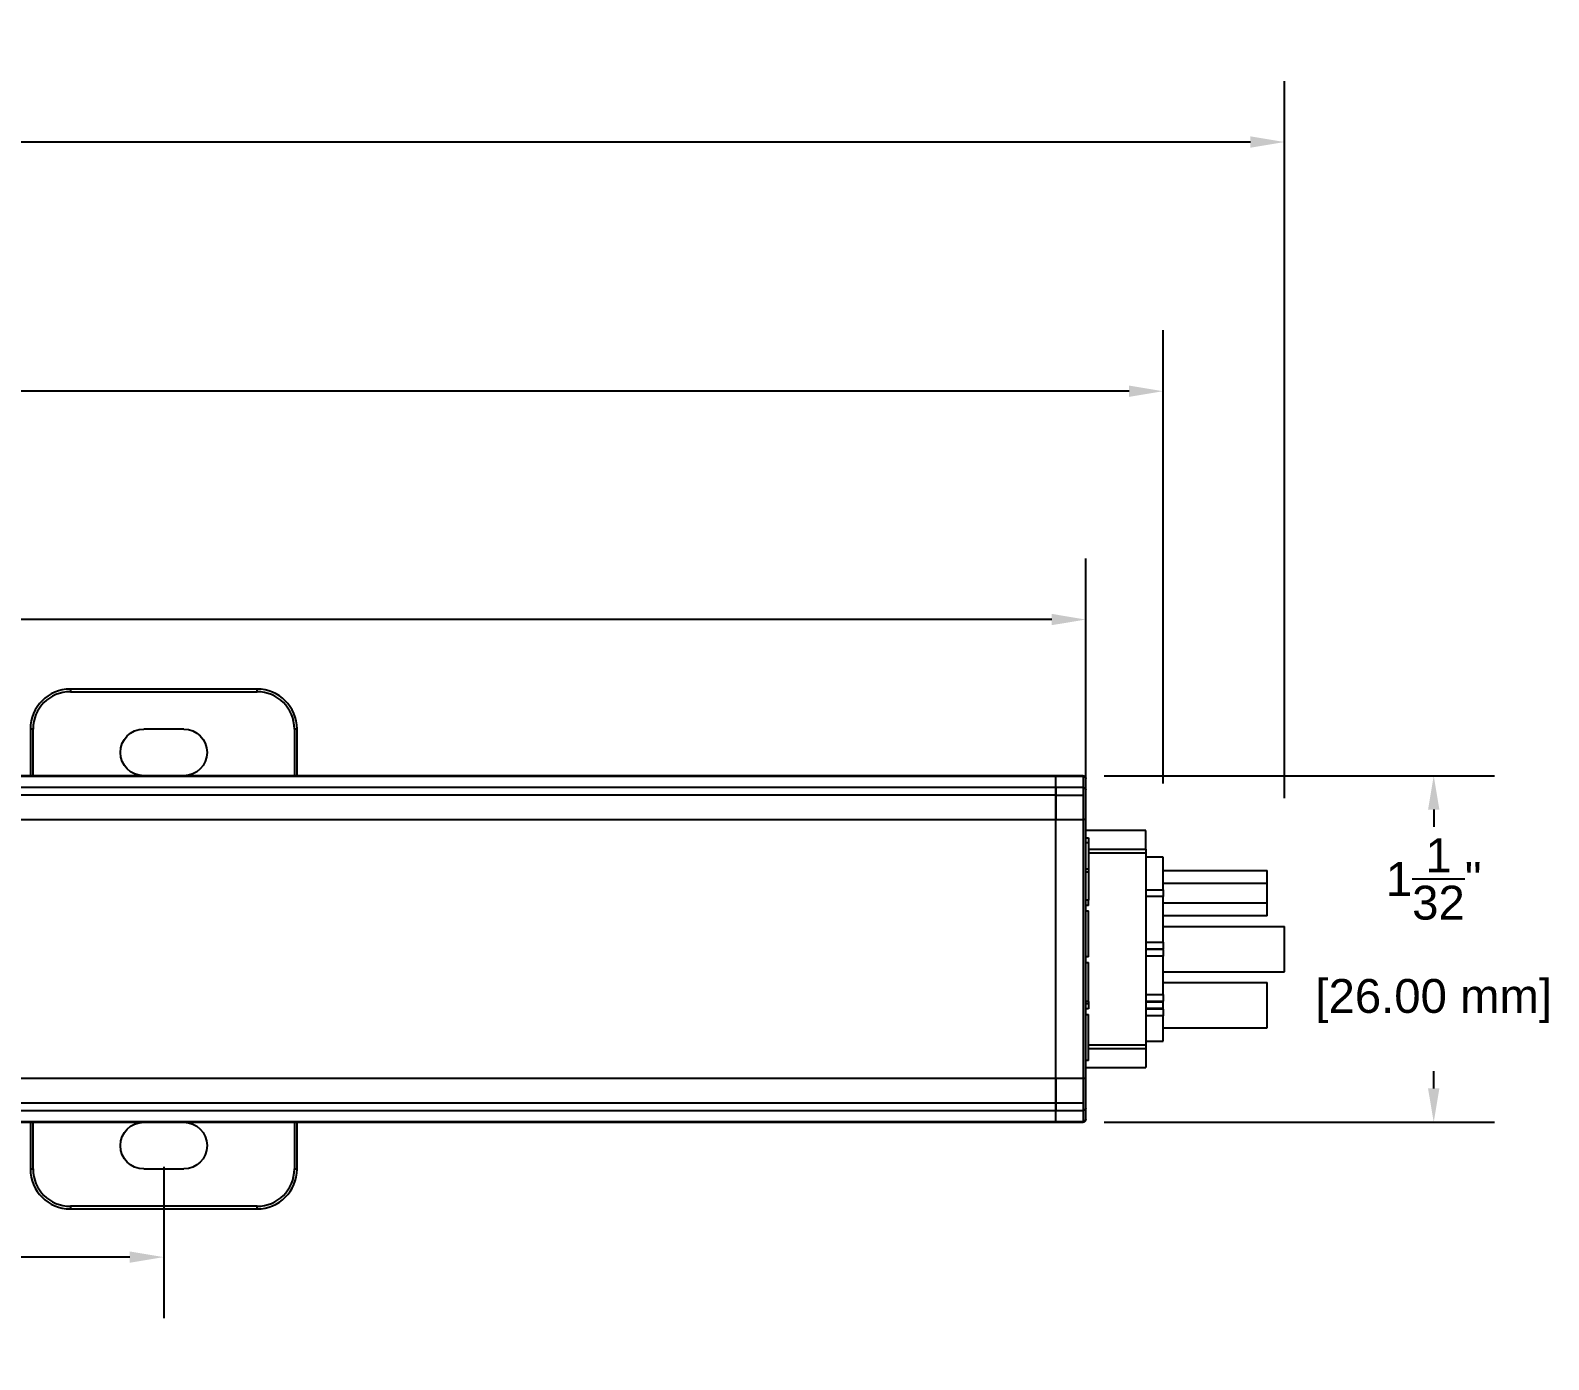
# Model space of a CAD drawing. Header units: inches. Extents: x 0.2 to 18.3, y 0.2 to 10.2.
# Drawn here: x 11.783 to 16.267, y 6.251 to 10.176 of the extents above; entities that cross this region are included whole.
import ezdxf

# ---------------------------------------------------------------- set-up
doc = ezdxf.new("R2010")
doc.units = ezdxf.units.IN
doc.header["$MEASUREMENT"] = 0
doc.layers.get('Defpoints').update_dxf_attribs({"color": 1})
doc.layers.add('Nano', color=7, linetype='Continuous')
doc.styles.get("Standard").update_dxf_attribs({"font": 'Arial.ttf'})
doc.dimstyles.new('.1 DIM', dxfattribs={"dimscale": 0, "dimtxt": 0.1, "dimasz": 0.1, "dimexe": 0.18, "dimexo": 0.0625, "dimgap": 0.09, "dimtad": 0, "dimtih": 1, "dimtoh": 1, "dimdec": 5, "dimzin": 0, "dimdsep": 46, "dimlunit": 4, "dimtxsty": 'Standard', "dimcen": 0.09, "dimadec": 0, "dimazin": 0, "dimtfac": 1, "dimtdec": 5, "dimtofl": 0, "dimtmove": 0, "dimatfit": 3, "dimfxl": 1, "dimtolj": 1, "dimtzin": 0, "dimarcsym": 0})

# ---------------------------------------------------------------- blocks, each defined once
blk = doc.blocks.new('*D4')
at = {"layer": 'Defpoints', "color": 0, "lineweight": -2, "transparency": 16777216}
for p, q in [((2.9311, 7.9085), (2.9311, 8.6162)), ((14.8996, 7.9085), (14.8996, 8.6162)), ((3.0311, 8.4362), (8.4467, 8.4362)), ((14.7996, 8.4362), (9.3839, 8.4362))]:
    blk.add_line(p, q, dxfattribs=at)
at = {"layer": 'Defpoints', "color": 0, "transparency": 16777216}
for p in [(2.9311, 8.4362), (2.9311, 7.846), (14.8996, 7.846)]:
    blk.add_point(p, dxfattribs=at)
for points in [[(3.0311, 8.4529), (3.0311, 8.4196), (2.9311, 8.4362)], [(14.7996, 8.4529), (14.7996, 8.4196), (14.8996, 8.4362)]]:
    blk.add_solid(points, dxfattribs=at)
at = {"layer": 'Defpoints', "color": 0, "transparency": 16777216, "char_height": 0.1, "attachment_point": 5}
for s, insert in [('\\A1;11{\\H1x;\\S31/32;}"', (8.9153, 8.6438)), ('\\A1;[304.00 mm]', (8.9153, 8.2826))]:
    blk.add_mtext(s, dxfattribs=dict(at, insert=insert))
blk = doc.blocks.new('*D6')
at = {"layer": 'Defpoints', "color": 0, "lineweight": -2, "transparency": 16777216}
for p, q in [((14.9542, 7.975), (16.1072, 7.975)), ((15.9272, 7.875), (15.9272, 7.8238)), ((15.9272, 7.0514), (15.9272, 7.1026)), ((14.9542, 6.9514), (16.1072, 6.9514))]:
    blk.add_line(p, q, dxfattribs=at)
at = {"layer": 'Defpoints', "color": 0, "transparency": 16777216}
for p in [(14.8917, 7.975), (14.8917, 6.9514), (15.9272, 6.9514)]:
    blk.add_point(p, dxfattribs=at)
for points in [[(15.9105, 7.875), (15.9439, 7.875), (15.9272, 7.975)], [(15.9105, 7.0514), (15.9439, 7.0514), (15.9272, 6.9514)]]:
    blk.add_solid(points, dxfattribs=at)
at = {"layer": 'Defpoints', "color": 0, "transparency": 16777216, "char_height": 0.1, "attachment_point": 5}
for s, insert in [('\\A1;1{\\H1x;\\S1/32;}"', (15.9272, 7.6701)), ('\\A1;[26.00 mm]', (15.9272, 7.3095))]:
    blk.add_mtext(s, dxfattribs=dict(at, insert=insert))
blk = doc.blocks.new('*D10')
at = {"layer": 'Defpoints', "color": 0, "lineweight": -2, "transparency": 16777216}
for p, q in [((5.6535, 6.82), (5.6535, 6.3733)), ((12.1771, 6.82), (12.1771, 6.3733)), ((5.7535, 6.5533), (8.4467, 6.5533)), ((12.0771, 6.5533), (9.3839, 6.5533))]:
    blk.add_line(p, q, dxfattribs=at)
at = {"layer": 'Defpoints', "color": 0, "transparency": 16777216}
for p in [(5.6535, 6.8825), (12.1771, 6.8825), (12.1771, 6.5533)]:
    blk.add_point(p, dxfattribs=at)
for points in [[(5.7535, 6.57), (5.7535, 6.5366), (5.6535, 6.5533)], [(12.0771, 6.57), (12.0771, 6.5366), (12.1771, 6.5533)]]:
    blk.add_solid(points, dxfattribs=at)
at = {"layer": 'Defpoints', "color": 0, "transparency": 16777216, "char_height": 0.1, "attachment_point": 5}
for s, insert in [('\\A1;6{\\H1x;\\S17/32;}"', (8.9153, 6.7609)), ('\\A1;[165.70 mm]', (8.9153, 6.3996))]:
    blk.add_mtext(s, dxfattribs=dict(at, insert=insert))
blk = doc.blocks.new('*D17')
at = {"layer": 'Defpoints', "color": 0, "lineweight": -2, "transparency": 16777216}
for p, q in [((2.9311, 7.9517), (2.9311, 9.2905)), ((15.1279, 7.9517), (15.1279, 9.2905)), ((3.0311, 9.1105), (8.5609, 9.1105)), ((15.0279, 9.1105), (9.4981, 9.1105))]:
    blk.add_line(p, q, dxfattribs=at)
at = {"layer": 'Defpoints', "color": 0, "transparency": 16777216}
for p in [(15.1279, 9.1105), (2.9311, 7.8892), (15.1279, 7.8892)]:
    blk.add_point(p, dxfattribs=at)
for points in [[(3.0311, 9.1272), (3.0311, 9.0938), (2.9311, 9.1105)], [(15.0279, 9.1272), (15.0279, 9.0938), (15.1279, 9.1105)]]:
    blk.add_solid(points, dxfattribs=at)
at = {"layer": 'Defpoints', "color": 0, "transparency": 16777216, "char_height": 0.1, "attachment_point": 5}
for s, insert in [('\\A1;1\'-0{\\H1x;\\S3/16;}"', (9.0295, 9.3188)), ('\\A1;[309.80 mm]', (9.0295, 8.9569))]:
    blk.add_mtext(s, dxfattribs=dict(at, insert=insert))
blk = doc.blocks.new('*D18')
at = {"layer": 'Defpoints', "color": 0, "lineweight": -2, "transparency": 16777216}
for p, q in [((2.9311, 7.9085), (2.9311, 10.0264)), ((15.4862, 7.9085), (15.4862, 10.0264)), ((3.0311, 9.8464), (8.7401, 9.8464)), ((15.3862, 9.8464), (9.6772, 9.8464))]:
    blk.add_line(p, q, dxfattribs=at)
at = {"layer": 'Defpoints', "color": 0, "transparency": 16777216}
for p in [(15.4862, 9.8464), (2.9311, 7.846), (15.4862, 7.846)]:
    blk.add_point(p, dxfattribs=at)
for points in [[(3.0311, 9.8631), (3.0311, 9.8297), (2.9311, 9.8464)], [(15.3862, 9.8631), (15.3862, 9.8297), (15.4862, 9.8464)]]:
    blk.add_solid(points, dxfattribs=at)
at = {"layer": 'Defpoints', "color": 0, "transparency": 16777216, "char_height": 0.1, "attachment_point": 5}
for s, insert in [('\\A1;1\'-0{\\H1x;\\S9/16;}"', (9.2086, 10.0547)), ('\\A1;[318.90 mm]', (9.2086, 9.6927))]:
    blk.add_mtext(s, dxfattribs=dict(at, insert=insert))

msp = doc.modelspace()

# ---------------------------------------------------------------- linework, layer by layer
at = {"layer": 'Nano', "linetype": 'Continuous'}
for p, q in [((12.452719, 8.230892), (11.901539, 8.230892)), ((11.901539, 8.230892), (11.901539, 8.223018)), ((11.901539, 8.223018), (12.452719, 8.223018)), ((12.452719, 8.223018), (12.452719, 8.230892)), ((11.791303, 8.112782), (11.783429, 8.112782)), ((11.783429, 8.112782), (11.783429, 7.974985)), ((11.791303, 7.974985), (11.791303, 8.112782)), ((12.236184, 8.112782), (12.118074, 8.112782)), ((12.562955, 8.112782), (12.562955, 7.974985)), ((12.570829, 8.112782), (12.562955, 8.112782)), ((12.570829, 7.974985), (12.570829, 8.112782)), ((14.810982, 7.974987), (3.019667, 7.974987)), ((3.019667, 7.97332), (14.810982, 7.97332)), ((14.810982, 7.939802), (3.019667, 7.939802)), ((14.891691, 7.974987), (14.810982, 7.974987)), ((14.810982, 7.974987), (14.810982, 7.97332)), ((14.810982, 7.97332), (14.810982, 7.974987)), ((14.810982, 7.97332), (14.891691, 7.97332)), ((14.810982, 7.939802), (14.810982, 7.97332)), ((14.810982, 7.939802), (14.810982, 7.97332)), ((14.810982, 7.846009), (14.810982, 7.939802)), ((14.891691, 7.939802), (14.810982, 7.939802)), ((14.810982, 7.939802), (14.810982, 7.846009)), ((14.891691, 7.974987), (14.891691, 7.97332)), ((14.891691, 7.97332), (14.891691, 7.939802)), ((14.891691, 7.939802), (14.891691, 7.846009)), ((14.899565, 7.965816), (14.899565, 7.967113)), ((14.899565, 7.932299), (14.899565, 7.965816)), ((14.810982, 7.917984), (3.019667, 7.917984)), ((14.810982, 7.917984), (14.891691, 7.917984)), ((14.899565, 7.846009), (14.899565, 7.932299)), ((3.019667, 7.846009), (14.810982, 7.846009)), ((14.810982, 7.846009), (14.891691, 7.846009)), ((14.810982, 7.080345), (14.810982, 7.846009)), ((14.810982, 7.080345), (14.810982, 7.846009)), ((14.891691, 7.846009), (14.891691, 7.080345)), ((14.899565, 7.846009), (14.891691, 7.846009)), ((14.899565, 7.080345), (14.899565, 7.846009)), ((15.076731, 7.813154), (14.899565, 7.813154)), ((15.076731, 7.812752), (14.899565, 7.812752)), ((15.076731, 7.813154), (15.076731, 7.812752)), ((15.076731, 7.757896), (15.076731, 7.812752)), ((14.899565, 7.792005), (14.908309, 7.792005)), ((14.908309, 7.776829), (14.899565, 7.776829)), ((14.908305, 7.757896), (15.076731, 7.757896)), ((14.908309, 7.792005), (14.908309, 7.776829)), ((15.076731, 7.757896), (15.076731, 7.746488)), ((15.076731, 7.746488), (14.908305, 7.746488)), ((15.076731, 7.746488), (15.076731, 7.179867)), ((15.127912, 7.734831), (15.076731, 7.734831)), ((15.127912, 7.638374), (15.127912, 7.734831)), ((14.908309, 7.699389), (14.899565, 7.699389)), ((14.908309, 7.690551), (14.899565, 7.690551)), ((14.908309, 7.699389), (14.908309, 7.690551)), ((15.127912, 7.695461), (15.434999, 7.695461)), ((15.434999, 7.658059), (15.434999, 7.695461)), ((15.076731, 7.638374), (15.127912, 7.638374)), ((15.127912, 7.658059), (15.434999, 7.658059)), ((15.127912, 7.638374), (15.127912, 7.618689)), ((15.434999, 7.599004), (15.434999, 7.658059)), ((14.908309, 7.607488), (14.899565, 7.607488)), ((14.908309, 7.591535), (14.899565, 7.591535)), ((14.908309, 7.591535), (14.908309, 7.607488)), ((15.127912, 7.618689), (15.076731, 7.618689)), ((15.127912, 7.483846), (15.127912, 7.618689)), ((15.434999, 7.599004), (15.127912, 7.599004)), ((15.434999, 7.561602), (15.434999, 7.599004)), ((14.899565, 7.575787), (14.908309, 7.575787)), ((14.908309, 7.439874), (14.908309, 7.575787)), ((15.434999, 7.561602), (15.127912, 7.561602)), ((15.127912, 7.530106), (15.48618, 7.530106)), ((15.48618, 7.396248), (15.48618, 7.530106)), ((15.076731, 7.483846), (15.127912, 7.483846)), ((15.076731, 7.464161), (15.127912, 7.464161)), ((15.127912, 7.462193), (15.076731, 7.462193)), ((15.127912, 7.442508), (15.076731, 7.442508)), ((15.127912, 7.483846), (15.127912, 7.464161)), ((15.127912, 7.462193), (15.127912, 7.464161)), ((15.127912, 7.462193), (15.127912, 7.442508)), ((15.127912, 7.329319), (15.127912, 7.442508)), ((14.908309, 7.439874), (14.899565, 7.439874)), ((14.899565, 7.422888), (14.908309, 7.422888)), ((14.908309, 7.307755), (14.908309, 7.422888)), ((15.127912, 7.396248), (15.48618, 7.396248)), ((15.127912, 7.364752), (15.434999, 7.364752)), ((15.434999, 7.230893), (15.434999, 7.364752)), ((14.908309, 7.307755), (14.899565, 7.307755)), ((14.908309, 7.307757), (14.908309, 7.301369)), ((15.076731, 7.329319), (15.127912, 7.329319)), ((15.076731, 7.309634), (15.127912, 7.309634)), ((15.076731, 7.307665), (15.127912, 7.307665)), ((15.127912, 7.329319), (15.127912, 7.309634)), ((15.127912, 7.307665), (15.127912, 7.309634)), ((15.127912, 7.28798), (15.127912, 7.307665)), ((14.908309, 7.301369), (14.899565, 7.301369)), ((14.908309, 7.286977), (14.899565, 7.286977)), ((14.899565, 7.269909), (14.908309, 7.269909)), ((14.908309, 7.301369), (14.908309, 7.286977)), ((14.908309, 7.134349), (14.908309, 7.269909)), ((15.127912, 7.28798), (15.076731, 7.28798)), ((15.127912, 7.286012), (15.076731, 7.286012)), ((15.127912, 7.266327), (15.076731, 7.266327)), ((15.127912, 7.286012), (15.127912, 7.28798)), ((15.127912, 7.286012), (15.127912, 7.266327)), ((15.127912, 7.191523), (15.127912, 7.266327)), ((15.127912, 7.230893), (15.434999, 7.230893)), ((14.908305, 7.179867), (15.076731, 7.179867)), ((15.076731, 7.191523), (15.127912, 7.191523)), ((15.076731, 7.179867), (15.076731, 7.168458)), ((14.908309, 7.134349), (14.899565, 7.134349)), ((15.076731, 7.168458), (14.908305, 7.168458)), ((15.076731, 7.168458), (15.076731, 7.113602)), ((14.899565, 7.113602), (15.076731, 7.113602)), ((14.899565, 7.1132), (15.076731, 7.1132)), ((15.076731, 7.1132), (15.076731, 7.113602)), ((14.810982, 7.080345), (3.019667, 7.080345)), ((14.810982, 6.986552), (14.810982, 7.080345)), ((14.891691, 7.080345), (14.810982, 7.080345)), ((14.810982, 7.080345), (14.810982, 6.986552)), ((14.899565, 7.080345), (14.891691, 7.080345)), ((14.891691, 7.080345), (14.891691, 6.986552)), ((14.899565, 6.994055), (14.899565, 7.080345)), ((14.810982, 7.008371), (3.019667, 7.008371)), ((14.891691, 7.008371), (14.810982, 7.008371)), ((14.899565, 6.960538), (14.899565, 6.994055)), ((3.019667, 6.986552), (14.810982, 6.986552)), ((14.810982, 6.953034), (3.019667, 6.953034)), ((3.019667, 6.951367), (14.810982, 6.951367)), ((11.783429, 6.95137), (11.783429, 6.813572)), ((11.791303, 6.813572), (11.791303, 6.95137)), ((12.562955, 6.95137), (12.562955, 6.813572)), ((12.570829, 6.813572), (12.570829, 6.95137)), ((14.810982, 6.986552), (14.891691, 6.986552)), ((14.810982, 6.953034), (14.810982, 6.986552)), ((14.810982, 6.953034), (14.810982, 6.986552)), ((14.891691, 6.953034), (14.810982, 6.953034)), ((14.810982, 6.953034), (14.810982, 6.951367)), ((14.810982, 6.951367), (14.810982, 6.953034)), ((14.810982, 6.951367), (14.891691, 6.951367)), ((14.891691, 6.986552), (14.891691, 6.953034)), ((14.891691, 6.953034), (14.891691, 6.951367)), ((14.899565, 6.959241), (14.899565, 6.960538)), ((11.783429, 6.813572), (11.791303, 6.813572)), ((12.118074, 6.813572), (12.236184, 6.813572)), ((12.562955, 6.813572), (12.570829, 6.813572)), ((12.452719, 6.703336), (11.901539, 6.703336)), ((11.901539, 6.703336), (11.901539, 6.695462)), ((11.901539, 6.695462), (12.452719, 6.695462)), ((12.452719, 6.695462), (12.452719, 6.703336))]:
    msp.add_line(p, q, dxfattribs=at)
for centre, radius, start, end in [((11.901539, 8.112782), 0.11811, 90, 180), ((11.901539, 8.112782), 0.110236, 90, 180), ((12.452719, 8.112782), 0.11811, 0, 90), ((12.452719, 8.112782), 0.110236, 0, 90), ((11.901539, 6.813572), 0.11811, 180, 270), ((11.901539, 6.813572), 0.110236, 180, 270), ((12.452719, 6.813572), 0.11811, 270, 0), ((12.452719, 6.813572), 0.110236, 270, 0)]:
    msp.add_arc(centre, radius, start, end, dxfattribs=at)
at = {"layer": 'Nano', "linetype": 'Continuous', "extrusion": (0, 0, -1)}
for centre, radius, start, end in [((-12.118074, 8.043885), 0.068897, 270, 90), ((-12.236184, 8.043885), 0.068897, 90, 270), ((-14.891691, 7.967113), 0.007874, 90, 180), ((-12.118074, 6.88247), 0.068897, 270, 90), ((-12.236184, 6.88247), 0.068897, 90, 270), ((-14.891691, 6.959241), 0.007874, 180, 270)]:
    msp.add_arc(centre, radius, start, end, dxfattribs=at)
for centre, major_axis, start_param, end_param in [((14.891691, 7.965816), (0.007874, 0), 4.71238898, 6.28318531), ((14.891691, 7.932299), (0.007874, 0), 4.71238898, 6.28318531), ((14.891691, 6.994055), (0.007874, 0), 0, 1.57079633), ((14.891691, 6.960538), (-0.007874, 0), 3.14159265, 4.71238898)]:
    msp.add_ellipse(centre, major_axis=major_axis, ratio=0.95294354, start_param=start_param, end_param=end_param, dxfattribs=at)
at = {"layer": 'Nano', "linetype": 'Continuous'}
for points, knots in [([(14.908309, 7.776829), (14.908309, 7.773102), (14.908309, 7.764466), (14.908309, 7.748049), (14.908309, 7.731913), (14.908309, 7.717713), (14.908309, 7.706903), (14.908309, 7.701503), (14.908309, 7.699389)], [0, 0, 0, 0, 0.18135701, 0.38704547, 0.58807545, 0.75289221, 0.89687727, 1, 1, 1, 1]), ([(14.908309, 7.690551), (14.908309, 7.688258), (14.908309, 7.681949), (14.908309, 7.666791), (14.908309, 7.650189), (14.908309, 7.63557), (14.908309, 7.62401), (14.908309, 7.614559), (14.908309, 7.60972), (14.908309, 7.607488)], [0, 0, 0, 0, 0.16710013, 0.35834429, 0.54109957, 0.67612551, 0.80500802, 0.90277696, 1, 1, 1, 1])]:
    msp.add_open_spline(points, degree=3, knots=knots, dxfattribs=at)

# ---------------------------------------------------------------- dimensions: what is measured, and where the dimension line sits
at = {"layer": 'Defpoints'}
for base, p1, p2, picture, middle in [((15.4861797, 9.8463877), (2.9310846, 7.846009), (15.4861797, 7.846009), '*D18', (9.2086322, 9.8463877)), ((15.127912, 9.110501), (2.931085, 7.889154), (15.127912, 7.889154), '*D17', (9.029498, 9.110501))]:
    dim = msp.add_linear_dim(base=base, p1=p1, p2=p2, dimstyle='.1 DIM', override={"dimscale": 1, "dimpost": '\\X'}, dxfattribs=at)
    dim.commit()
    dim.dimension.update_dxf_attribs({"geometry": picture, "text_midpoint": middle})
for base, p1, p2, angle, picture, middle in [((2.931085, 8.436225), (14.899565, 7.846009), (2.931085, 7.846009), 180, '*D4', (8.915325, 8.436225)), ((15.927195, 6.951367), (14.891691, 7.974987), (14.891691, 6.951367), 90, '*D6', (15.927195, 7.463177))]:
    dim = msp.add_linear_dim(base=base, p1=p1, p2=p2, angle=angle, dimstyle='.1 DIM', override={"dimscale": 1, "dimpost": '\\X'}, dxfattribs=at)
    dim.commit()
    dim.dimension.update_dxf_attribs({"geometry": picture, "text_midpoint": middle, "dimtype": 160})
dim = msp.add_linear_dim(base=(12.177129, 6.553287), p1=(5.65352, 6.88247), p2=(12.177129, 6.88247), angle=180, dimstyle='.1 DIM', override={"dimscale": 1, "dimpost": '\\X'}, dxfattribs=at)
dim.commit()
dim.dimension.update_dxf_attribs({"geometry": '*D10', "text_midpoint": (8.915325, 6.553287)})

doc.saveas('drawing.dxf')
